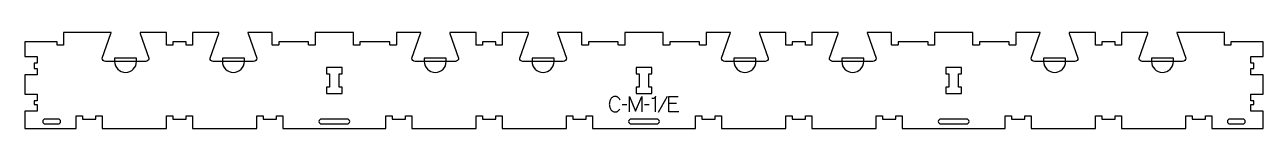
# Model space of a CAD drawing. Extents: x 0 to 2400, y 0 to 186.
import ezdxf

# ---------------------------------------------------------------- set-up
doc = ezdxf.new("R2010")
doc.units = 0
for name, color, linetype in [('1_ANYTOOL_1MMDEEP_LABELS_S', 2, 'CONTINUOUS'), ('3_ANYTOOL_CUTTHROUGH_INSID', 4, 'CONTINUOUS'), ('4_ANYTOOL_CUTTHROUGH_OUTSI', 5, 'CONTINUOUS'), ('5_ANYTOOL_HALF_MILL_9MM_IN', 3, 'CONTINUOUS')]:
    doc.layers.add(name, color=color, linetype=linetype)

msp = doc.modelspace()

# ---------------------------------------------------------------- linework, layer by layer
at = {"layer": '1_ANYTOOL_1MMDEEP_LABELS_S'}
for p, q in [((1244.557148, 61.460042), (1227.371433, 30.688614)), ((1262.642862, 48.002899), (1247.985719, 48.002899)), ((1166.214291, 45.817185), (1157.428576, 45.731471)), ((1209.714291, 45.817185), (1200.928576, 45.731471))]:
    msp.add_line(p, q, dxfattribs=at)
for points in [[(1153.571433, 54.431471, 0.059291), (1152.035273, 57.360888, 0.066881), (1149.821433, 59.810042, 0.04529), (1148.504448, 60.73392, 0.046757), (1147.041076, 61.401114, 0.04633), (1145.401164, 61.805445, 0.037303), (1143.714291, 61.931471, 0.054828), (1141.20865, 61.655886, 0.073548), (1138.866076, 60.758257, 0.073729), (1136.896754, 59.230024, 0.056205), (1135.378576, 57.238614, 0.033355), (1134.157407, 54.848738, 0.034965), (1133.273219, 52.315399, 0.034911), (1132.743192, 49.647392, 0.031589), (1132.571433, 46.931471, 0.032085), (1132.745937, 44.214842, 0.035383), (1133.283933, 41.547542, 0.035431), (1134.182422, 39.012385, 0.033598), (1135.421433, 36.624328, 0.058628), (1136.983634, 34.623443, 0.073381), (1139.005362, 33.104685, 0.072539), (1141.451335, 32.203631, 0.05208), (1144.057148, 31.931471, 0.033243), (1145.498523, 32.027407, 0.042283), (1146.907148, 32.338614, 0.042766), (1148.149844, 32.845703, 0.044269), (1149.285719, 33.560042, 0.055485), (1151.297514, 35.474943, 0.045948), (1152.885719, 37.760042)], [(1221.842862, 31.931471), (1221.842862, 61.974328, -0.057478), (1221.578839, 60.881361, -0.075801), (1221.039291, 59.901114, -0.075474), (1220.223838, 59.117239, -0.055107), (1219.228576, 58.567185, -0.039607), (1217.086336, 57.867673, -0.05918), (1214.857148, 57.602899)]]:
    msp.add_lwpolyline(points, format="xyb", dxfattribs=at)
for points in [[(1171.357148, 31.931471), (1171.357148, 61.931471), (1183.357148, 33.560042), (1195.357148, 61.802899), (1195.357148, 31.931471)], [(1266.928576, 31.931471), (1247.985719, 31.931471), (1247.985719, 61.931471), (1265.814291, 61.931471)]]:
    msp.add_lwpolyline(points, dxfattribs=at)
at = {"layer": '3_ANYTOOL_CUTTHROUGH_INSID'}
for points in [[(590.5, 105.544253), (590.5, 80.044253), (584.5, 80.044253), (584.5, 67.544253), (615, 67.544253), (615, 80.044253), (609, 80.044253), (609, 105.544253), (615, 105.544253), (615, 118.044253), (584.5, 118.044253), (584.5, 105.544253)], [(1190.5, 105.544253), (1190.5, 80.044253), (1184.5, 80.044253), (1184.5, 67.544253), (1215, 67.544253), (1215, 80.044253), (1209, 80.044253), (1209, 105.544253), (1215, 105.544253), (1215, 118.044253), (1184.5, 118.044253), (1184.5, 105.544253)], [(1790.5, 105.544253), (1790.5, 80.044253), (1784.5, 80.044253), (1784.5, 67.544253), (1815, 67.544253), (1815, 80.044253), (1809, 80.044253), (1809, 105.544253), (1815, 105.544253), (1815, 118.044253), (1784.5, 118.044253), (1784.5, 105.544253)]]:
    msp.add_lwpolyline(points, close=True, dxfattribs=at)
for points in [[(64.75, 8.5, 1), (64.75, 18), (39.009651, 18, 0.12263), (37.35456, 17.587875, 0.106401), (36.040385, 16.480762, 0.09127), (35.253336, 14.956608, 0.148392), (35.253336, 11.543392, 0.09127), (36.040385, 10.019238, 0.106401), (37.35456, 8.912125, 0.12263), (39.009651, 8.5)], [(574.75, 8.5), (624.75, 8.5, 1), (624.75, 18), (574.75, 18, 1)], [(1174.75, 8.5), (1224.75, 8.5, 1), (1224.75, 18), (1174.75, 18, 1)], [(1774.75, 8.5), (1824.75, 8.5, 1), (1824.75, 18), (1774.75, 18, 1)], [(2334.75, 8.5), (2360.490349, 8.5, 0.12263), (2362.14544, 8.912125, 0.106401), (2363.459615, 10.019238, 0.09127), (2364.246664, 11.543392, 0.148392), (2364.246664, 14.956608, 0.09127), (2363.459615, 16.480762, 0.106401), (2362.14544, 17.587875, 0.12263), (2360.490349, 18), (2334.75, 18, 1)]]:
    msp.add_lwpolyline(points, format="xyb", close=True, dxfattribs=at)
at = {"layer": '4_ANYTOOL_CUTTHROUGH_OUTSI'}
msp.add_lwpolyline([(2399.5, 33.5), (2375.75, 33.5, -0.414214), (2375.5, 33.75), (2375.5, 45.75, -0.414214), (2375.75, 46), (2381.5, 46), (2381.5, 53.589), (2375.75, 53.589, -0.414214), (2375.5, 53.839), (2375.5, 65.839, -0.414214), (2375.75, 66.089), (2399.5, 66.089), (2399.5, 103.5), (2375.75, 103.5, -0.414214), (2375.5, 103.75), (2375.5, 115.75, -0.414214), (2375.75, 116), (2381.5, 116), (2381.5, 126.5), (2375.75, 126.5, -0.414214), (2375.5, 126.75), (2375.5, 138.75, -0.414214), (2375.75, 139), (2399.5, 139), (2399.5, 167.5), (2337, 167.5), (2337, 161.75, -0.414214), (2336.75, 161.5), (2324.75, 161.5, -0.414214), (2324.5, 161.75), (2324.5, 185.5), (2249.75, 185.5), (2232.308521, 185.5, 0.06141), (2232.543431, 184.10513), (2249.438965, 135.832588, -0.084368), (2249.453, 135.75, -0.414214), (2243.203, 129.5), (2165.203, 129.5, -0.414214), (2158.953, 135.75, -0.084368), (2158.967035, 135.832588), (2175.866148, 184.116195, 0.061178), (2176.097563, 185.5), (2125, 185.5), (2125, 161.75, -0.414214), (2124.75, 161.5), (2112.75, 161.5, -0.414214), (2112.5, 161.75), (2112.5, 167.5), (2087, 167.5), (2087, 161.75, -0.414214), (2086.75, 161.5), (2074.75, 161.5, -0.414214), (2074.5, 161.75), (2074.5, 185.5), (2023.402521, 185.5, 0.06141), (2023.637431, 184.10513), (2040.532965, 135.832588, -0.084368), (2040.547, 135.75, -0.414214), (2034.297, 129.5), (1956.297, 129.5, -0.414214), (1950.047, 135.75, -0.084368), (1950.061035, 135.832588), (1966.960148, 184.116195, 0.061178), (1967.191563, 185.5), (1920, 185.5), (1920, 161.75, -0.414214), (1919.75, 161.5), (1907.75, 161.5, -0.414214), (1907.5, 161.75), (1907.5, 167.5), (1849.5, 167.5), (1849.5, 161.75, -0.414214), (1849.25, 161.5), (1837.25, 161.5, -0.414214), (1837, 161.75), (1837, 185.5), (1762.5, 185.5), (1762.5, 161.75, -0.414214), (1762.25, 161.5), (1750.25, 161.5, -0.414214), (1750, 161.75), (1750, 167.5), (1692, 167.5), (1692, 161.75, -0.414214), (1691.75, 161.5), (1679.75, 161.5, -0.414214), (1679.5, 161.75), (1679.5, 185.5), (1632.308521, 185.5, 0.06141), (1632.543431, 184.10513), (1649.438965, 135.832588, -0.084368), (1649.453, 135.75, -0.414214), (1643.203, 129.5), (1565.203, 129.5, -0.414214), (1558.953, 135.75, -0.084368), (1558.967035, 135.832588), (1575.866148, 184.116195, 0.061178), (1576.097563, 185.5), (1525, 185.5), (1525, 161.75, -0.414214), (1524.75, 161.5), (1512.75, 161.5, -0.414214), (1512.5, 161.75), (1512.5, 167.5), (1487, 167.5), (1487, 161.75, -0.414214), (1486.75, 161.5), (1474.75, 161.5, -0.414214), (1474.5, 161.75), (1474.5, 185.5), (1423.402521, 185.5, 0.06141), (1423.637431, 184.10513), (1440.532965, 135.832588, -0.084368), (1440.547, 135.75, -0.414214), (1434.297, 129.5), (1356.297, 129.5, -0.414214), (1350.047, 135.75, -0.084368), (1350.061035, 135.832588), (1366.960148, 184.116195, 0.061178), (1367.191563, 185.5), (1320, 185.5), (1320, 161.75, -0.414214), (1319.75, 161.5), (1307.75, 161.5, -0.414214), (1307.5, 161.75), (1307.5, 167.5), (1249.5, 167.5), (1249.5, 161.75, -0.414214), (1249.25, 161.5), (1237.25, 161.5, -0.414214), (1237, 161.75), (1237, 185.5), (1162.5, 185.5), (1162.5, 161.75, -0.414214), (1162.25, 161.5), (1150.25, 161.5, -0.414214), (1150, 161.75), (1150, 167.5), (1092, 167.5), (1092, 161.75, -0.414214), (1091.75, 161.5), (1079.75, 161.5, -0.414214), (1079.5, 161.75), (1079.5, 185.5), (1032.308521, 185.5, 0.06141), (1032.543431, 184.10513), (1049.438965, 135.832588, -0.084368), (1049.453, 135.75, -0.414214), (1043.203, 129.5), (965.203, 129.5, -0.414214), (958.953, 135.75, -0.084368), (958.967035, 135.832588), (975.866148, 184.116195, 0.061178), (976.097563, 185.5), (925, 185.5), (925, 161.75, -0.414214), (924.75, 161.5), (912.75, 161.5, -0.414214), (912.5, 161.75), (912.5, 167.5), (887, 167.5), (887, 161.75, -0.414214), (886.75, 161.5), (874.75, 161.5, -0.414214), (874.5, 161.75), (874.5, 185.5), (823.402521, 185.5, 0.06141), (823.637431, 184.10513), (840.532965, 135.832588, -0.084368), (840.547, 135.75, -0.414214), (834.297, 129.5), (756.297, 129.5, -0.414214), (750.047, 135.75, -0.084368), (750.061035, 135.832588), (766.960148, 184.116195, 0.061178), (767.191563, 185.5), (749.75, 185.5), (720, 185.5), (720, 161.75, -0.414214), (719.75, 161.5), (707.75, 161.5, -0.414214), (707.5, 161.75), (707.5, 167.5), (649.5, 167.5), (649.5, 161.75, -0.414214), (649.25, 161.5), (637.25, 161.5, -0.414214), (637, 161.75), (637, 185.5), (562.5, 185.5), (562.5, 161.75, -0.414214), (562.25, 161.5), (550.25, 161.5, -0.414214), (550, 161.75), (550, 167.5), (492, 167.5), (492, 161.75, -0.414214), (491.75, 161.5), (479.75, 161.5, -0.414214), (479.5, 161.75), (479.5, 185.5), (449.75, 185.5), (432.308521, 185.5, 0.06141), (432.543431, 184.10513), (449.438965, 135.832588, -0.084368), (449.453, 135.75, -0.414214), (443.203, 129.5), (365.203, 129.5, -0.414214), (358.953, 135.75, -0.084368), (358.967035, 135.832588), (375.866148, 184.116195, 0.061178), (376.097563, 185.5), (325, 185.5), (325, 161.75, -0.414214), (324.75, 161.5), (312.75, 161.5, -0.414214), (312.5, 161.75), (312.5, 167.5), (287, 167.5), (287, 161.75, -0.414214), (286.75, 161.5), (274.75, 161.5, -0.414214), (274.5, 161.75), (274.5, 185.5), (223.402521, 185.5, 0.06141), (223.637431, 184.10513), (240.532965, 135.832588, -0.084368), (240.547, 135.75, -0.414214), (234.297, 129.5), (156.297, 129.5, -0.414214), (150.047, 135.75, -0.084368), (150.061035, 135.832588), (166.960148, 184.116195, 0.061178), (167.191563, 185.5), (149.75, 185.5), (75, 185.5), (75, 161.75, -0.414214), (74.75, 161.5), (62.75, 161.5, -0.414214), (62.5, 161.75), (62.5, 167.5), (0, 167.5), (0, 139), (23.75, 139, -0.414214), (24, 138.75), (24, 126.75, -0.414214), (23.75, 126.5), (18, 126.5), (18, 116), (23.75, 116, -0.414214), (24, 115.75), (24, 103.75, -0.414214), (23.75, 103.5), (0, 103.5), (0, 66.089), (23.75, 66.089, -0.414214), (24, 65.839), (24, 53.839, -0.414214), (23.75, 53.589), (18, 53.589), (18, 46), (23.75, 46, -0.414214), (24, 45.75), (24, 33.75, -0.414214), (23.75, 33.5), (0, 33.5), (0, 0), (99.5, 0), (99.5, 23.75, -0.414214), (99.75, 24), (111.75, 24, -0.414214), (112, 23.75), (112, 18), (137.5, 18), (137.5, 23.75, -0.414214), (137.75, 24), (149.75, 24, -0.414214), (150, 23.75), (150, 0), (274.5, 0), (274.5, 23.75, -0.414214), (274.75, 24), (286.75, 24, -0.414214), (287, 23.75), (287, 18), (312.5, 18), (312.5, 23.75, -0.414214), (312.75, 24), (324.75, 24, -0.414214), (325, 23.75), (325, 0), (449.5, 0), (449.5, 23.75, -0.414214), (449.75, 24), (461.75, 24, -0.414214), (462, 23.75), (462, 18), (487.5, 18), (487.5, 23.75, -0.414214), (487.75, 24), (499.75, 24, -0.414214), (500, 23.75), (500, 0), (699.5, 0), (699.5, 23.75, -0.414214), (699.75, 24), (711.75, 24, -0.414214), (712, 23.75), (712, 18), (737.5, 18), (737.5, 23.75, -0.414214), (737.75, 24), (749.75, 24, -0.414214), (750, 23.75), (750, 0), (874.5, 0), (874.5, 23.75, -0.414214), (874.75, 24), (886.75, 24, -0.414214), (887, 23.75), (887, 18), (912.5, 18), (912.5, 23.75, -0.414214), (912.75, 24), (924.75, 24, -0.414214), (925, 23.75), (925, 0), (1049.5, 0), (1049.5, 23.75, -0.414214), (1049.75, 24), (1061.75, 24, -0.414214), (1062, 23.75), (1062, 18), (1087.5, 18), (1087.5, 23.75, -0.414214), (1087.75, 24), (1099.75, 24, -0.414214), (1100, 23.75), (1100, 0), (1299.5, 0), (1299.5, 23.75, -0.414214), (1299.75, 24), (1311.75, 24, -0.414214), (1312, 23.75), (1312, 18), (1337.5, 18), (1337.5, 23.75, -0.414214), (1337.75, 24), (1349.75, 24, -0.414214), (1350, 23.75), (1350, 0), (1474.5, 0), (1474.5, 23.75, -0.414214), (1474.75, 24), (1486.75, 24, -0.414214), (1487, 23.75), (1487, 18), (1512.5, 18), (1512.5, 23.75, -0.414214), (1512.75, 24), (1524.75, 24, -0.414214), (1525, 23.75), (1525, 0), (1649.5, 0), (1649.5, 23.75, -0.414214), (1649.75, 24), (1661.75, 24, -0.414214), (1662, 23.75), (1662, 18), (1687.5, 18), (1687.5, 23.75, -0.414214), (1687.75, 24), (1699.75, 24, -0.414214), (1700, 23.75), (1700, 0), (1899.5, 0), (1899.5, 23.75, -0.414214), (1899.75, 24), (1911.75, 24, -0.414214), (1912, 23.75), (1912, 18), (1937.5, 18), (1937.5, 23.75, -0.414214), (1937.75, 24), (1949.75, 24, -0.414214), (1950, 23.75), (1950, 0), (2074.5, 0), (2074.5, 23.75, -0.414214), (2074.75, 24), (2086.75, 24, -0.414214), (2087, 23.75), (2087, 18), (2112.5, 18), (2112.5, 23.75, -0.414214), (2112.75, 24), (2124.75, 24, -0.414214), (2125, 23.75), (2125, 0), (2249.5, 0), (2249.5, 23.75, -0.414214), (2249.75, 24), (2261.75, 24, -0.414214), (2262, 23.75), (2262, 18), (2287.5, 18), (2287.5, 23.75, -0.414214), (2287.75, 24), (2299.75, 24, -0.414214), (2300, 23.75), (2300, 0), (2399.5, 0)], format="xyb", close=True, dxfattribs=at)
at = {"layer": '5_ANYTOOL_HALF_MILL_9MM_IN'}
for points in [[(174.047002, 129.74, 0.999765), (216.547, 129.75), (216.547, 136), (174.047, 136)], [(382.953, 130), (382.953, 129.75, 1), (425.453, 129.75), (425.453, 136), (382.953, 136)], [(774.047002, 129.74, 0.999765), (816.547, 129.75), (816.547, 136), (774.047, 136)], [(982.953002, 129.74, 0.999765), (1025.453, 129.75), (1025.453, 136), (982.953, 136)], [(1374.047002, 129.74, 0.999765), (1416.547, 129.75), (1416.547, 136), (1374.047, 136)], [(1582.953002, 129.74, 0.999765), (1625.453, 129.75), (1625.453, 136), (1582.953, 136)], [(1974.047002, 129.74, 0.999765), (2016.547, 129.75), (2016.547, 136), (1974.047, 136)], [(2182.953002, 129.74, 0.999765), (2225.453, 129.75), (2225.453, 136), (2182.953, 136)]]:
    msp.add_lwpolyline(points, format="xyb", close=True, dxfattribs=at)

doc.saveas('drawing.dxf')
